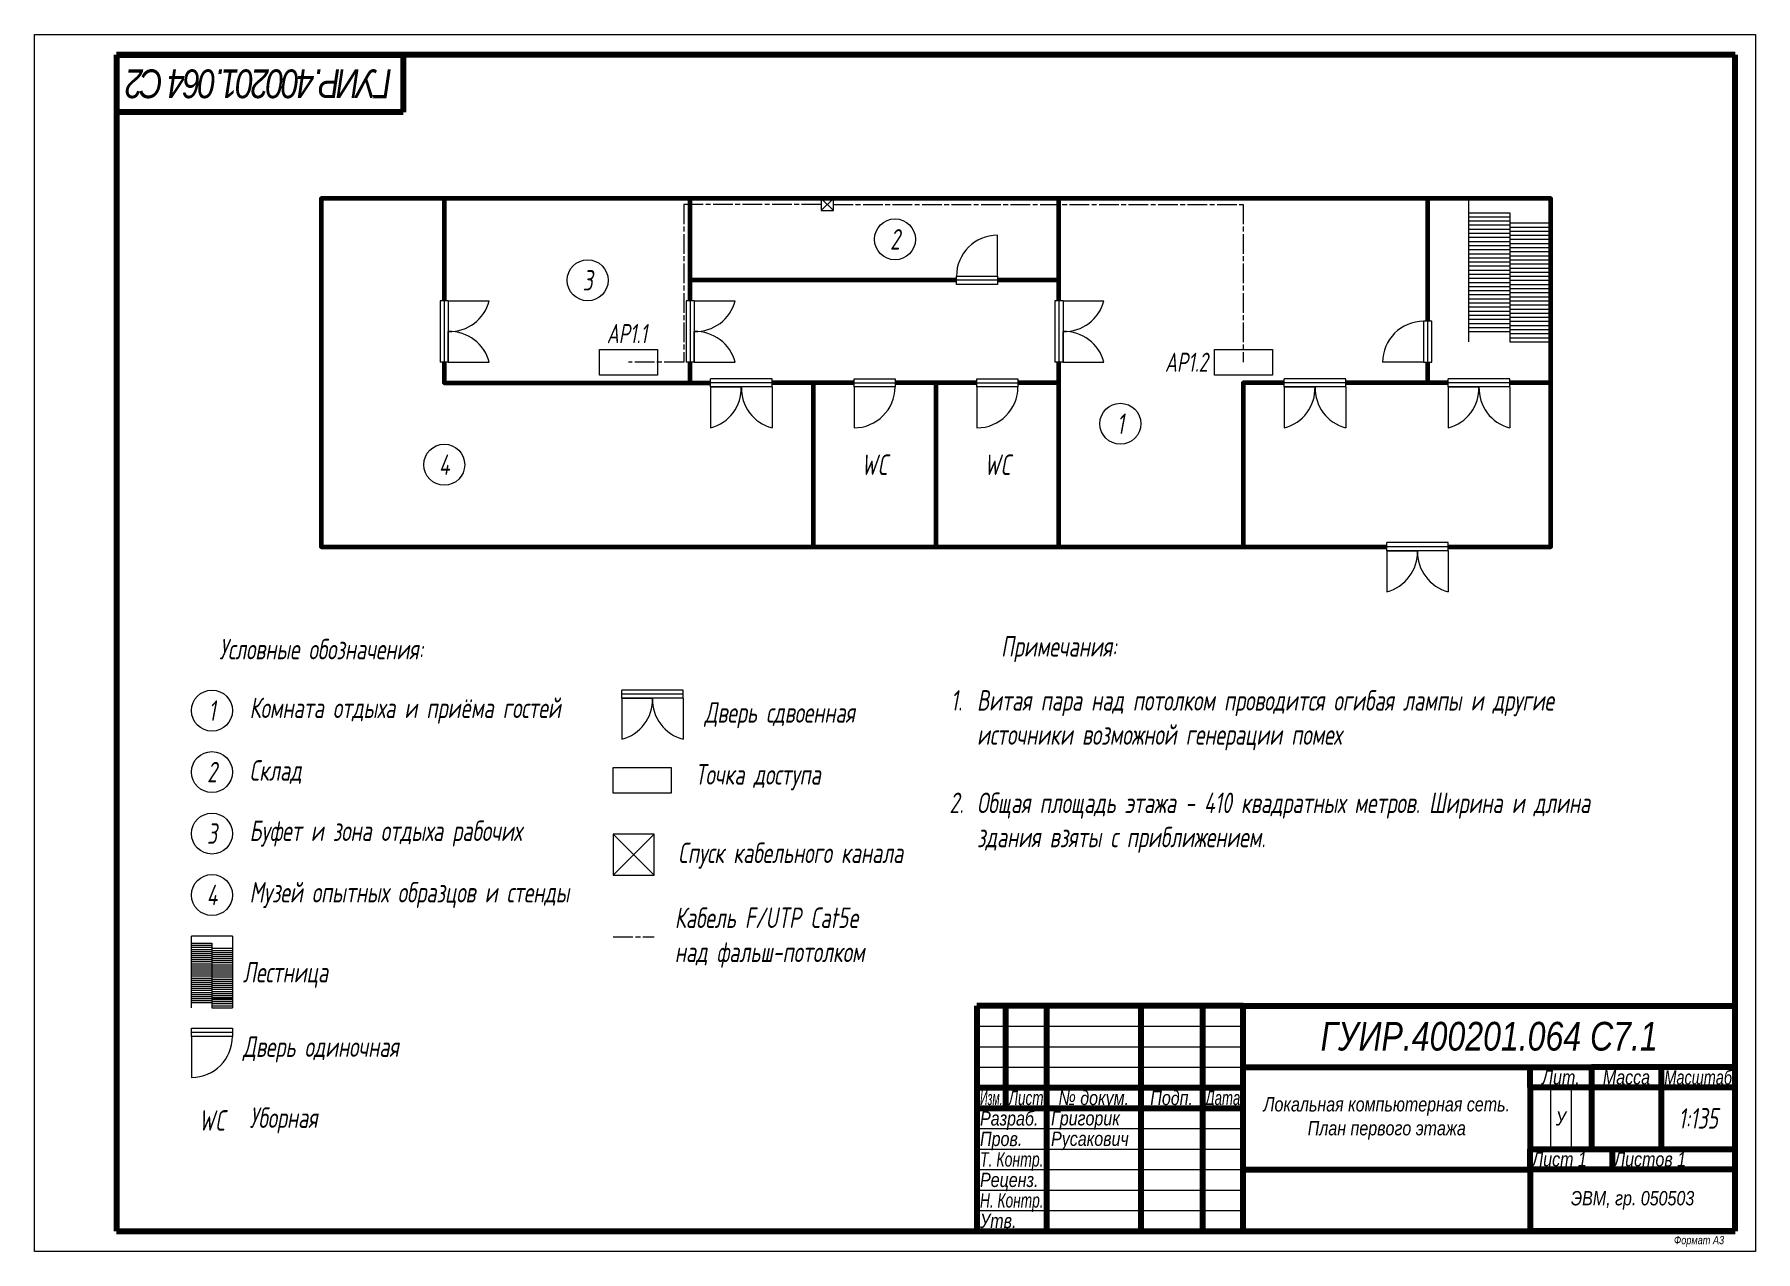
# Model space of a CAD drawing. Header units: inches. Extents: x 0 to 4545, y 0 to 990.
# Drawn here: x 0 to 420, y 3 to 300 of the extents above; entities that cross this region are included whole.
import ezdxf
from ezdxf.enums import TextEntityAlignment as Align

# ---------------------------------------------------------------- set-up
doc = ezdxf.new("R2010")
doc.units = ezdxf.units.IN
doc.header["$LTSCALE"] = 0.2
doc.linetypes.add('ACAD_ISO08W100', pattern=[36, 24, -3, 6, -3])
doc.layers.get('0').update_dxf_attribs({"lineweight": 100})
for name, color, linetype, lineweight in [('2.1 — Текст', 90, 'Continuous', 20), ('Blocks', 3, 'Continuous', 20), ('Twisted pair above the ceiling', 4, 'ACAD_ISO08W100', 20), ('Walls', 253, 'Continuous', 60)]:
    doc.layers.add(name, color=color, linetype=linetype, lineweight=lineweight)
doc.layers.add('Layer 1', color=7, linetype='Continuous')
doc.styles.add('Ш-3П', font='ariali.ttf', dxfattribs={"width": 0.8, "height": 3.5})
doc.styles.add('Ш-5', font='ariali.ttf', dxfattribs={"width": 0.8, "height": 5})
doc.styles.add('ШЧ', font='isocpeui.ttf', dxfattribs={"width": 0.7, "height": 5})
picture_1 = doc.add_image_def('image1.png', size_in_pixel=(242, 108))

# ---------------------------------------------------------------- blocks, each defined once
blk = doc.blocks.new('*U250')
at = {"layer": 'Blocks', "insert": (0, 0), "char_height": 5, "attachment_point": 5, "style": 'ШЧ'}
blk.add_mtext_dynamic_manual_height_columns('WC', width=30, gutter_width=90, heights=[0], dxfattribs=at)
blk = doc.blocks.new('*U251')
at = {"layer": 'Walls', "color": 0, "linetype": 'ByBlock', "lineweight": -2, "transparency": 16777216}
for p in [(0, 0), (30, 0)]:
    blk.add_blockref('*U250', p, dxfattribs=at)
blk = doc.blocks.new('*U272')
at = {"layer": 'Blocks'}
blk.add_line((-2.5, 0), (2.5, 0), dxfattribs=at)
blk = doc.blocks.new('*U273')
at = {"layer": 'Blocks', "color": 0, "linetype": 'ByBlock', "lineweight": -2, "transparency": 16777216}
for p in [(0, 14.5), (0, 14), (0, 13.5), (0, 13), (0, 12.5), (0, 12), (0, 11.5), (0, 11), (0, 10.5), (0, 10), (0, 9.5), (0, 9), (0, 8.5), (0, 8), (0, 7.5), (0, 7), (0, 6.5), (0, 6), (0, 5.5), (0, 5), (0, 4.5), (0, 4), (0, 3.5), (0, 3), (0, 2.5), (0, 2), (0, 1.5), (0, 1), (0, 0.5), (0, 0)]:
    blk.add_blockref('*U272', p, dxfattribs=at)
blk = doc.blocks.new('*U270')
at = {"layer": 'Blocks'}
blk.add_line((-2.5, 0), (2.5, 0), dxfattribs=at)
blk = doc.blocks.new('*U271')
at = {"layer": 'Blocks', "color": 0, "linetype": 'ByBlock', "lineweight": -2, "transparency": 16777216}
for p in [(0, 14.5), (0, 14), (0, 13.5), (0, 13), (0, 12.5), (0, 12), (0, 11.5), (0, 11), (0, 10.5), (0, 10), (0, 9.5), (0, 9), (0, 8.5), (0, 8), (0, 7.5), (0, 7), (0, 6.5), (0, 6), (0, 5.5), (0, 5), (0, 4.5), (0, 4), (0, 3.5), (0, 3), (0, 2.5), (0, 2), (0, 1.5), (0, 1), (0, 0.5), (0, 0)]:
    blk.add_blockref('*U270', p, dxfattribs=at)
blk = doc.blocks.new('*U283')
at = {"layer": 'Blocks'}
blk.add_line((-5, 0), (5, 0), dxfattribs=at)
blk = doc.blocks.new('*U284')
at = {"layer": 'Blocks', "color": 0, "linetype": 'ByBlock', "lineweight": -2, "transparency": 16777216}
for p in [(0, 29), (0, 28), (0, 27), (0, 26), (0, 25), (0, 24), (0, 23), (0, 22), (0, 21), (0, 20), (0, 19), (0, 18), (0, 17), (0, 16), (0, 15), (0, 14), (0, 13), (0, 12), (0, 11), (0, 10), (0, 9), (0, 8), (0, 7), (0, 6), (0, 5), (0, 4), (0, 3), (0, 2), (0, 1), (0, 0)]:
    blk.add_blockref('*U283', p, dxfattribs=at)
blk = doc.blocks.new('*U285')
at = {"layer": 'Blocks'}
blk.add_line((-5, 0), (5, 0), dxfattribs=at)
blk = doc.blocks.new('*U286')
at = {"layer": 'Blocks', "color": 0, "linetype": 'ByBlock', "lineweight": -2, "transparency": 16777216}
for p in [(0, 29), (0, 28), (0, 27), (0, 26), (0, 25), (0, 24), (0, 23), (0, 22), (0, 21), (0, 20), (0, 19), (0, 18), (0, 17), (0, 16), (0, 15), (0, 14), (0, 13), (0, 12), (0, 11), (0, 10), (0, 9), (0, 8), (0, 7), (0, 6), (0, 5), (0, 4), (0, 3), (0, 2), (0, 1), (0, 0)]:
    blk.add_blockref('*U285', p, dxfattribs=at)

msp = doc.modelspace()

# ---------------------------------------------------------------- linework, layer by layer
at = {"lineweight": 20}
for p, q in [((0, 3), (0, 300)), ((0, 300), (420, 300)), ((420, 300), (420, 3)), ((230, 58), (295, 58)), ((230, 53), (295, 53)), ((230, 48), (295, 48)), ((370, 28), (370, 43)), ((380, 43), (375, 43)), ((375, 43), (375, 28)), ((230, 33), (295, 33)), ((230, 28), (295, 28)), ((375, 28), (370, 28)), ((230, 23), (295, 23)), ((230, 18), (295, 18)), ((230, 13), (295, 13)), ((420, 3), (0, 3))]:
    msp.add_line(p, q, dxfattribs=at)
at = {"lineweight": 100}
for p, q in [((415, 295), (20, 295)), ((20, 295), (20, 8)), ((20, 295), (90, 295)), ((90, 295), (90, 281)), ((415, 8), (415, 295)), ((90, 281), (20, 281)), ((237, 63), (230, 63)), ((230, 63), (230, 8)), ((247, 63), (237, 63)), ((237, 63), (237, 38)), ((270, 63), (247, 63)), ((247, 63), (247, 8)), ((285, 63), (270, 63)), ((270, 63), (270, 8)), ((295, 63), (285, 63)), ((285, 63), (285, 8)), ((295, 48), (295, 63)), ((295, 63), (415, 63)), ((295, 23), (295, 48)), ((295, 48), (365, 48)), ((365, 43), (365, 48)), ((365, 48), (380, 48)), ((397, 48), (380, 48)), ((380, 48), (380, 43)), ((415, 48), (397, 48)), ((397, 48), (397, 43)), ((230, 43), (295, 43)), ((380, 43), (365, 43)), ((365, 43), (365, 28)), ((397, 43), (380, 43)), ((380, 43), (380, 28)), ((415, 43), (397, 43)), ((397, 43), (397, 28)), ((230, 38), (295, 38)), ((365, 23), (365, 28)), ((365, 28), (385, 28)), ((385, 28), (385, 23)), ((385, 28), (415, 28)), ((295, 8), (295, 23)), ((295, 23), (365, 23)), ((415, 23), (365, 23)), ((365, 23), (365, 8)), ((20, 8), (415, 8)), ((230, 8), (415, 8)), ((415, 8), (365, 8))]:
    msp.add_line(p, q, dxfattribs=at)
at = {"layer": 'Blocks'}
for p, q in [((195, 260), (192, 260)), ((192, 260), (192, 257)), ((195, 260), (192, 257)), ((192, 260), (195, 257)), ((192, 257), (195, 257)), ((195, 257), (195, 260)), ((350, 225), (350, 260)), ((360, 256.5), (360, 225)), ((235, 241), (235, 251)), ((225, 239), (225, 241)), ((225, 241), (235, 241)), ((235, 240), (225, 240)), ((235, 241), (235, 240)), ((235, 240), (235, 239)), ((235, 239), (225, 239)), ((101, 235), (99, 235)), ((99, 235), (99, 220)), ((100, 235), (100, 220)), ((101, 235), (101, 220)), ((101, 235), (111, 235)), ((161, 235), (159, 235)), ((159, 235), (159, 220)), ((160, 235), (160, 220)), ((161, 235), (161, 220)), ((161, 235), (171, 235)), ((251, 235), (249, 235)), ((249, 235), (249, 220)), ((250, 235), (250, 220)), ((251, 235), (251, 220)), ((251, 235), (261, 235)), ((101, 220), (101, 227.5)), ((161, 220), (161, 227.5)), ((251, 220), (251, 227.5)), ((341, 230), (339, 230)), ((339, 230), (339, 220)), ((340, 220), (340, 230)), ((341, 220), (341, 230)), ((101, 220), (99, 220)), ((101, 220), (111, 220)), ((161, 220), (159, 220)), ((161, 220), (171, 220)), ((251, 220), (249, 220)), ((251, 220), (261, 220)), ((339, 220), (329, 220)), ((339, 220), (340, 220)), ((340, 220), (341, 220)), ((165, 214), (165, 216)), ((180, 216), (165, 216)), ((180, 215), (165, 215)), ((180, 214), (180, 216)), ((200, 215), (200, 216)), ((200, 216), (210, 216)), ((200, 214), (200, 215)), ((200, 215), (210, 215)), ((210, 216), (210, 214)), ((230, 215), (230, 216)), ((230, 216), (240, 216)), ((230, 214), (230, 215)), ((230, 215), (240, 215)), ((240, 216), (240, 214)), ((305, 214), (305, 216)), ((320, 216), (305, 216)), ((320, 215), (305, 215)), ((320, 214), (320, 216)), ((345, 214), (345, 216)), ((360, 216), (345, 216)), ((360, 215), (345, 215)), ((360, 214), (360, 216)), ((180, 214), (165, 214)), ((165, 214), (172.5, 214)), ((165, 214), (165, 204)), ((180, 214), (180, 204)), ((210, 214), (200, 214)), ((200, 214), (200, 204)), ((240, 214), (230, 214)), ((230, 214), (230, 204)), ((320, 214), (305, 214)), ((305, 214), (312.5, 214)), ((305, 214), (305, 204)), ((320, 214), (320, 204)), ((360, 214), (345, 214)), ((345, 214), (352.5, 214)), ((345, 214), (345, 204)), ((360, 214), (360, 204)), ((330, 174), (330, 176)), ((345, 176), (330, 176)), ((345, 175), (330, 175)), ((345, 174), (330, 174)), ((330, 174), (337.5, 174)), ((330, 174), (330, 164)), ((345, 174), (345, 176)), ((345, 174), (345, 164)), ((143.33, 138), (143.33, 140)), ((158.33, 140), (143.33, 140)), ((158.33, 139), (143.33, 139)), ((158.33, 138), (158.33, 140)), ((158.33, 138), (143.33, 138)), ((143.33, 138), (150.83, 138)), ((143.33, 138), (143.33, 128)), ((158.33, 138), (158.33, 128)), ((151.26, 104.84), (141.26, 104.84)), ((141.26, 104.84), (141.26, 94.84)), ((141.26, 94.84), (151.26, 104.84)), ((141.26, 104.84), (151.26, 94.84)), ((151.26, 94.84), (151.26, 104.84)), ((141.26, 94.84), (151.26, 94.84)), ((38.33, 62.5), (38.33, 80)), ((48.33, 80), (38.33, 80)), ((48.33, 80), (48.33, 62.5)), ((43.33, 78.25), (43.33, 62.5)), ((43.38, 64.82), (48.38, 64.82)), ((38.33, 56.5), (38.33, 57.5)), ((38.33, 57.5), (48.33, 57.5)), ((38.33, 55.5), (38.33, 56.5)), ((38.33, 56.5), (48.33, 56.5)), ((48.33, 55.5), (38.33, 55.5)), ((38.33, 55.5), (38.33, 45.5)), ((48.33, 57.5), (48.33, 55.5))]:
    msp.add_line(p, q, dxfattribs=at)
for centre in [(210, 250), (135, 240), (265, 205), (100, 195), (43.33, 135), (43.33, 120), (43.33, 105), (43.33, 90)]:
    msp.add_circle(centre, 5, dxfattribs=at)
for centre, start, end in [((235, 241), 90, 180), ((101.31, 237.5), 268.2101, 345.5297), ((161.31, 237.5), 268.2101, 345.5297), ((251.31, 237.5), 268.2101, 345.5297), ((101.31, 217.5), 14.4703, 91.7899), ((161.31, 217.5), 14.4703, 91.7899), ((251.31, 217.5), 14.4703, 91.7899), ((339, 220), 90, 180), ((162.5, 213.69), 284.4703, 1.7899), ((182.5, 213.69), 178.2101, 255.5297), ((200, 214), 270, 360), ((230, 214), 270, 360), ((302.5, 213.69), 284.4703, 1.7899), ((322.5, 213.69), 178.2101, 255.5297), ((342.5, 213.69), 284.4703, 1.7899), ((362.5, 213.69), 178.2101, 255.5297), ((327.5, 173.69), 284.4703, 1.7899), ((347.5, 173.69), 178.2101, 255.5297), ((140.83, 137.69), 284.4703, 1.7899), ((160.83, 137.69), 178.2101, 255.5297), ((38.33, 55.5), 270, 360)]:
    msp.add_arc(centre, 10, start, end, dxfattribs=at)
at = {"layer": 'Twisted pair above the ceiling'}
for p, q in [((158.5, 220), (145, 220)), ((141.26, 79.84), (151.26, 79.84))]:
    msp.add_line(p, q, dxfattribs=at)
for points in [[(192, 258.5), (158.5, 258.5), (158.5, 220)], [(195, 258.5), (295, 258.5), (295, 220)]]:
    msp.add_lwpolyline(points, dxfattribs=at)
at = {"layer": 'Walls'}
for p, q in [((100, 260), (100, 235)), ((160, 235), (160, 260)), ((250, 235), (250, 260)), ((340, 230), (340, 260)), ((225, 240), (160, 240)), ((250, 240), (235, 240)), ((160, 215), (160, 220)), ((250, 215), (250, 220)), ((340, 215), (340, 220)), ((200, 215), (180, 215)), ((190, 215), (190, 175)), ((230, 215), (210, 215)), ((220, 215), (220, 175)), ((250, 215), (240, 215)), ((250, 175), (250, 215))]:
    msp.add_line(p, q, dxfattribs=at)
for points in [[(345, 175), (370, 175), (370, 260), (70, 260), (70, 175), (330, 175)], [(100, 220), (100, 215), (165, 215)], [(305, 215), (295, 215), (295, 175)], [(345, 215), (320, 215)], [(370, 215), (360, 215)]]:
    msp.add_lwpolyline(points, dxfattribs=at)

# ---------------------------------------------------------------- block references
at = {"layer": 'Blocks'}
for name, p in [('*U284', (355, 227.5)), ('*U286', (365, 225)), ('*U273', (40.83, 63.75)), ('*U271', (45.83, 62.5))]:
    msp.add_blockref(name, p, dxfattribs=at)
at = {"layer": 'Walls'}
msp.add_blockref('*U251', (205, 195), dxfattribs=at)

# ---------------------------------------------------------------- texts
at = {"lineweight": 100, "insert": (55, 288), "char_height": 7, "attachment_point": 5, "rotation": 180, "style": 'Ш-5'}
msp.add_mtext_dynamic_manual_height_columns('{\\fArial|b0|i1|c204|p34;\\T0.85;ГУИР.400201.064\\fArial|b0|i1|c0|p34; \\fArial|b0|i1|c204|p34;С\\fArial|b0|i1|c0|p34;2}', width=70, gutter_width=250, heights=[0], dxfattribs=at)
at = {"lineweight": 20}
for s, width, heights, insert, char_height, attachment_point, style in [('{\\fArial|b0|i1|c204|p34;ГУИР.400201.064 С}7.{\\fArial|b0|i1|c204|p34;1}', 120, [0], (355, 55.5), 7, 5, 'Ш-5'), ('{\\fArial|b0|i1|c204|p34;Лит.}', 15, [0], (372.5, 45.5), 3.5, 5, 'Ш-3П'), ('\\pxqc;{\\fArial|b0|i1|c204|p34;Масса}', 17, [0], (388.5, 45.5), 3.5, 5, 'Ш-3П'), ('{\\fArial|b0|i1|c204|p34;Локальная компьютерная сеть. План} {\\fArial|b0|i1|c204|p34;первого этажа}', 70, [0], (330, 35.5), 3.5, 5, 'Ш-3П'), (' {\\fArial|b0|i1|c204|p34;Григорик}', 23, [0], (247, 35.01), 3.5, 4, 'Ш-3П'), ('{\\fArial|b0|i1|c204|p34; Русакович}', 23, [0], (247, 30.01), 3.5, 4, 'Ш-3П'), ('\\pxql;{\\fArial|b0|i1|c204|p34;Лист} 1', 19.5, [0], (365.5, 25.5), 3.5, 4, 'Ш-3П'), ('\\pxql;{\\fArial|b0|i1|c204|p34;Листов} 1', 29.5, [5], (385.5, 25.5), 3.5, 4, 'Ш-3П'), ('{\\fArial|b0|i1|c204|p34;ЭВМ, гр. 050503}', 50, [0], (390, 15.5), 3.5, 5, 'Ш-3П')]:
    msp.add_mtext_dynamic_manual_height_columns(s, width=width, gutter_width=250, heights=heights, dxfattribs=dict(at, insert=insert, char_height=char_height, attachment_point=attachment_point, style=style))
at = {"lineweight": 100, "insert": (415, 5.5), "char_height": 2, "attachment_point": 6, "style": 'Ш-3П'}
msp.add_mtext_dynamic_manual_height_columns('\\pxr1.33333;{\\fArial|b0|i1|c204|p34;Формат А}3{\\fArial|b0|i1|c204|p34;  }', width=50, gutter_width=25, heights=[0], dxfattribs=at)
at = {"layer": '2.1 — Текст', "color": 0, "style": 'Ш-3П'}
for s, width, p, p2 in [('Масштаб', 0.71737, (397.75, 43.75), (414.25, 43.75)), ('Изм.', 0.524764, (230.75, 38.75), (236.25, 38.75)), ('Лист', 0.675192, (237.75, 38.75), (246.25, 38.75)), ('Дата', 0.656153, (285.75, 38.75), (294.25, 38.75)), ('Т. Контр.', 0.699901, (230.75, 23.75), (246.25, 23.75)), ('Н. Контр.', 0.683111, (230.75, 13.75), (246.25, 13.75))]:
    msp.add_text(s, height=3.5, dxfattribs=dict(at, width=width)).set_placement(p, p2, align=Align.FIT)
at = {"layer": '2.1 — Текст', "color": 0, "style": 'Ш-3П', "width": 0.8}
for s, p in [('№ докум.', (258.5, 40.5)), ('Подп.', (277.5, 40.5)), ('У', (372.5, 35.5))]:
    msp.add_text(s, height=3.5, dxfattribs=at).set_placement(p, align=Align.MIDDLE_CENTER)
for s, p in [('Разраб.', (230.75, 35.5)), ('Пров.', (230.75, 30.5)), ('Реценз.', (230.75, 20.5)), ('Утв.', (230.75, 10.5))]:
    msp.add_text(s, height=3.5, dxfattribs=at).set_placement(p, align=Align.MIDDLE_LEFT)
at = {"layer": 'Blocks', "char_height": 5, "style": 'ШЧ'}
for s, width, gutter_width, heights, insert, attachment_point in [('2', 10, 90, [0], (210, 250), 5), ('3', 10, 90, [0], (135, 240), 5), ('1', 10, 90, [0], (265, 205), 5), ('4', 10, 90, [0], (100, 195), 5), ('{\\fISOCPEUR|b0|i1|c204|p34;Условные обозначения:}', 60, 90, [0], (70, 150), 5), ('{\\fISOCPEUR|b0|i1|c204|p34;Примечания}:', 60, 90, [0], (250, 150), 5), ('1.', 10, 90, [0], (225, 140), 2), ('{\\fISOCPEUR|b0|i1|c204|p34;Витая пара над потолком проводится огибая лампы и другие источники возможной генерации помех\\P}\\P{\\fISOCPEUR|b0|i1|c204|p34;Общая площадь этажа - 410 квадратных} {\\fISOCPEUR|b0|i1|c204|p34;метров. Ширина и длина здания взяты с приближением.}', 160.5862, 90, [67.62], (230, 140), 1), ('1', 10, 90, [0], (43.33, 135), 5), ('{\\fISOCPEUR|b0|i1|c204|p34;Комната отдыха и приёма гостей}', 93.8766, 90, [12.02], (52.5, 135), 4), ('{\\fISOCPEUR|b0|i1|c204|p34;Дверь сдвоенная}', 70, 90, [0], (163.5, 133.87), 4), ('2', 10, 90, [0], (43.33, 120), 5), ('{\\fISOCPEUR|b0|i1|c204|p34;Склад}', 70, 90, [0], (52.5, 120), 4), ('{\\fISOCPEUR|b0|i1|c204|p34;Точка доступа}', 70, 90, [0], (161.26, 118.76), 4), ('2.', 10, 90, [0], (225, 115), 2), ('3', 10, 90, [0], (43.33, 105), 5), ('{\\fISOCPEUR|b0|i1|c204|p34;Буфет и зона отдыха рабочих}', 76.3639, 90, [13.08], (52.5, 105), 4), ('{\\fISOCPEUR|b0|i1|c204|p34;Спуск кабельного канала}', 70, 90, [0], (157.09, 99.62), 4), ('4', 10, 90, [0], (43.33, 90), 5), ('{\\fISOCPEUR|b0|i1|c204|p34;Музей опытных образцов и стенды}', 83.8721, 90, [13.52], (52.5, 90), 4), ('{\\fISOCPEUR|b0|i1|c204|p34;Кабель }F/UTP{\\fISOCPEUR|b0|i1|c204|p34; }Cat{\\fISOCPEUR|b0|i1|c204|p34;5}e \\P{\\fISOCPEUR|b0|i1|c204|p34;над фальш-потолком}', 120.1285, 0, [27.33], (156.26, 79.62), 4), ('{\\fISOCPEUR|b0|i1|c204|p34;Лестница}', 65, 90, [0], (50.88, 70.5), 4), ('{\\fISOCPEUR|b0|i1|c204|p34;Дверь одиночная}', 70, 90, [0], (50.88, 52.32), 4), ('{\\fISOCPEUR|b0|i1|c204|p34;Уборная}', 83.8721, 90, [13.52], (52.5, 35), 4), ('WC', 10, 90, [0], (43.33, 35), 5)]:
    msp.add_mtext_dynamic_manual_height_columns(s, width=width, gutter_width=gutter_width, heights=heights, dxfattribs=dict(at, insert=insert, attachment_point=attachment_point))
at = {"layer": 'Blocks', "lineweight": 0, "char_height": 4.6667, "attachment_point": 5, "style": 'ШЧ'}
for s, insert in [('AP1{\\fISOCPEUR|b0|i1|c204|p34;.1}', (144.59, 226.99)), ('AP1{\\fISOCPEUR|b0|i1|c204|p34;.2}', (281.1, 220))]:
    msp.add_mtext_dynamic_manual_height_columns(s, width=13.3333, gutter_width=120, heights=[0], dxfattribs=dict(at, insert=insert))
at = {"layer": 'Layer 1', "insert": (406, 35.5), "char_height": 5, "attachment_point": 5, "style": 'ШЧ'}
msp.add_mtext_dynamic_manual_height_columns('1:135', width=18, gutter_width=90, heights=[0], dxfattribs=at)

# ---------------------------------------------------------------- pictures from other files: only their frames are drawn
at = {"lineweight": 0}
image = msp.add_image(picture_1, insert=(137.93, 216.84), size_in_units=(14.15, 6.31), rotation=0, dxfattribs=at)
image.dxf.flags = 15
image = msp.add_image(picture_1, insert=(287.93, 216.84), size_in_units=(14.15, 6.31), rotation=0, dxfattribs=at)
image.dxf.flags = 15
image = msp.add_image(picture_1, insert=(141.26, 114.84), size_in_units=(14.15, 6.31), rotation=0, dxfattribs=at)
image.dxf.flags = 15

doc.saveas('drawing.dxf')
